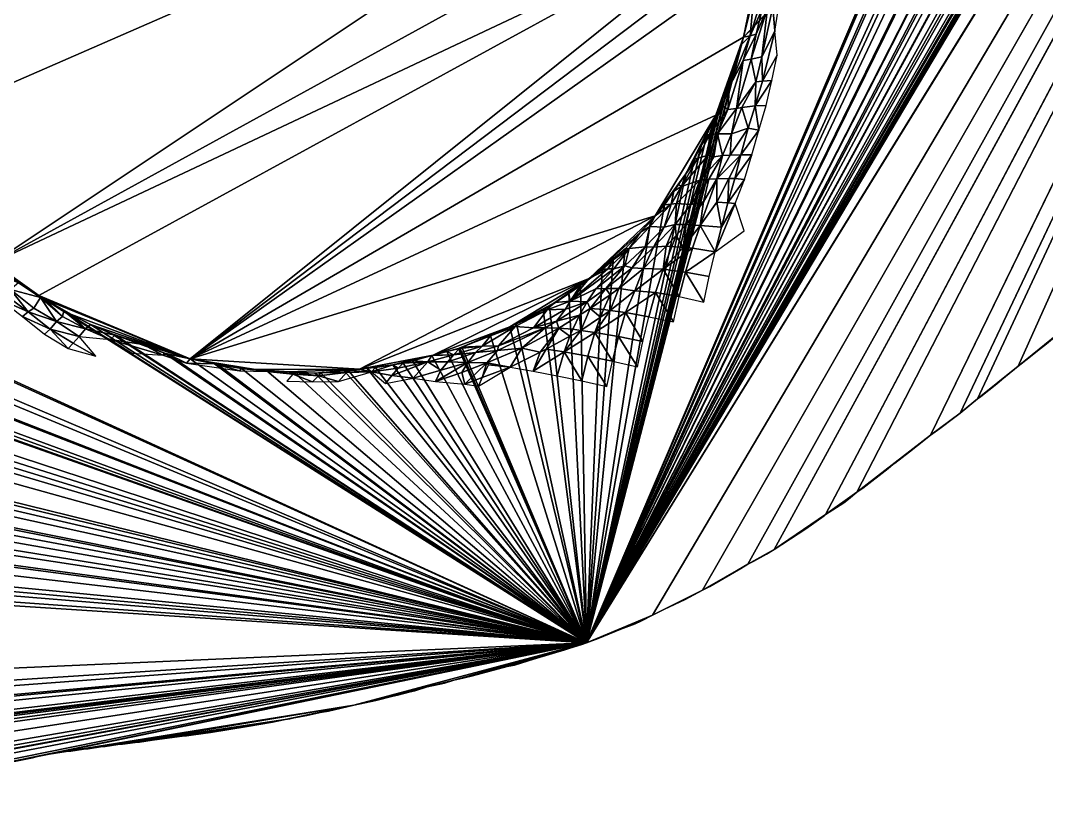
# Model space of a CAD drawing. Extents: x -95 to 96, y -89 to 94.
# Drawn here: x 30.31 to 61.46, y -88.33 to -64.88 of the extents above; entities that cross this region are included whole.
import ezdxf

# ---------------------------------------------------------------- set-up
doc = ezdxf.new("R2010")
doc.units = 0

msp = doc.modelspace()

# ---------------------------------------------------------------- linework, layer by layer
for points in [[(47.492, -83.781, 106), (83.388, -25.645, 106), (84.512, -23.774, 106)], [(67.446, -50.205, 106), (47.492, -83.781, 106), (84.512, -23.774, 106)], [(47.492, -83.781, 106), (49.494, -82.942, 106), (83.388, -25.645, 106)], [(49.494, -82.942, 106), (51.015, -82.189, 106), (83.388, -25.645, 106)], [(51.015, -82.189, 106), (82.978, -26.374, 106), (83.388, -25.645, 106)], [(51.015, -82.189, 106), (52.389, -81.398, 106), (82.978, -26.374, 106)], [(52.389, -81.398, 106), (53.192, -80.948, 106), (82.978, -26.374, 106)], [(53.192, -80.948, 106), (82.431, -27.406, 106), (82.978, -26.374, 106)], [(53.192, -80.948, 106), (54.75, -79.891, 106), (82.431, -27.406, 106)], [(54.75, -79.891, 106), (81.152, -29.851, 106), (82.431, -27.406, 106)], [(54.75, -79.891, 106), (55.705, -79.212, 106), (81.152, -29.851, 106)], [(55.705, -79.212, 106), (80.567, -30.99, 106), (81.152, -29.851, 106)], [(55.705, -79.212, 106), (57.933, -77.476, 106), (80.567, -30.99, 106)], [(57.933, -77.476, 106), (80.161, -31.845, 106), (80.567, -30.99, 106)], [(57.933, -77.476, 106), (58.834, -76.805, 106), (80.161, -31.845, 106)], [(58.834, -76.805, 106), (79.881, -32.454, 106), (80.161, -31.845, 106)], [(58.834, -76.805, 106), (59.369, -76.374, 106), (79.881, -32.454, 106)], [(59.369, -76.374, 106), (60.595, -75.381, 106), (79.881, -32.454, 106)], [(60.595, -75.381, 106), (62.037, -74.215, 106), (79.881, -32.454, 106)], [(67.446, -50.205, 106), (67.197, -50.545, 106), (47.492, -83.781, 106)], [(24.711, -64.674, 106), (25.271, -66.208, 106), (48.187, -50.523, 106)], [(25.271, -66.208, 106), (52.1, -57.154, 106), (48.187, -50.523, 106)], [(67.197, -50.545, 106), (66.9, -51.026, 106), (47.492, -83.781, 106)], [(66.9, -51.026, 106), (66.664, -51.392, 106), (47.492, -83.781, 106)], [(66.664, -51.392, 106), (66.389, -51.771, 106), (47.492, -83.781, 106)], [(66.389, -51.771, 106), (66.116, -52.065, 106), (47.492, -83.781, 106)], [(66.116, -52.065, 106), (65.633, -52.643, 106), (47.492, -83.781, 106)], [(65.633, -52.643, 106), (65.478, -52.815, 106), (47.492, -83.781, 106)], [(65.478, -52.815, 106), (65.122, -53.189, 106), (47.492, -83.781, 106)], [(65.122, -53.189, 106), (64.577, -53.675, 106), (47.492, -83.781, 106)], [(64.577, -53.675, 106), (64.322, -53.879, 106), (47.492, -83.781, 106)], [(64.322, -53.879, 106), (64.04, -54.075, 106), (47.492, -83.781, 106)], [(64.04, -54.075, 106), (63.558, -54.355, 106), (47.492, -83.781, 106)], [(63.558, -54.355, 106), (63.533, -54.366, 106), (47.492, -83.781, 106)], [(63.533, -54.366, 106), (63.512, -54.38, 106), (47.492, -83.781, 106)], [(63.512, -54.38, 106), (63.011, -54.691, 106), (47.492, -83.781, 106)], [(63.011, -54.691, 106), (62.668, -54.918, 106), (47.492, -83.781, 106)], [(62.668, -54.918, 106), (62.487, -55.059, 106), (47.492, -83.781, 106)], [(62.487, -55.059, 106), (61.989, -55.402, 106), (47.492, -83.781, 106)], [(61.989, -55.402, 106), (61.948, -55.424, 106), (47.492, -83.781, 106)], [(61.948, -55.424, 106), (60.924, -56.439, 106), (47.492, -83.781, 106)], [(60.924, -56.439, 106), (60.783, -56.609, 106), (47.492, -83.781, 106)], [(60.783, -56.609, 106), (59.884, -57.623, 106), (47.492, -83.781, 106)], [(25.271, -66.208, 106), (26.341, -68.399, 106), (52.1, -57.154, 106)], [(26.341, -68.399, 106), (29.464, -72.247, 106), (52.1, -57.154, 106)], [(29.464, -72.247, 106), (52.653, -59.5, 106), (52.1, -57.154, 106)], [(59.884, -57.623, 106), (59.369, -58.172, 106), (47.492, -83.781, 106)], [(59.369, -58.172, 106), (59.01, -58.556, 106), (47.492, -83.781, 106)], [(59.01, -58.556, 106), (58.466, -59.08, 106), (47.492, -83.781, 106)], [(58.466, -59.08, 106), (58.314, -59.221, 106), (47.492, -83.781, 106)], [(58.314, -59.221, 106), (57.896, -59.599, 106), (47.492, -83.781, 106)], [(29.464, -72.247, 106), (52.803, -61.236, 106), (52.653, -59.5, 106)], [(57.896, -59.599, 106), (57.838, -59.645, 106), (47.492, -83.781, 106)], [(57.838, -59.645, 106), (57.792, -59.679, 106), (47.492, -83.781, 106)], [(57.792, -59.679, 106), (52.255, -65.389, 106), (47.492, -83.781, 106)], [(57.792, -59.679, 106), (57.55, -59.842, 106), (52.255, -65.389, 106)], [(57.55, -59.842, 106), (52.571, -64.114, 106), (52.255, -65.389, 106)], [(29.464, -72.247, 106), (30.864, -73.239, 106), (52.803, -61.236, 106)], [(30.864, -73.239, 106), (35.456, -75.159, 106), (52.803, -61.236, 106)], [(35.456, -75.159, 106), (52.835, -62.022, 106), (52.803, -61.236, 106)], [(35.456, -75.159, 106), (52.788, -62.841, 106), (52.835, -62.022, 106)], [(0.763, -62.511, 106), (-0.548, -63.326, 106), (47.492, -83.781, 106)], [(0.906, -62.445, 106), (0.763, -62.511, 106), (47.492, -83.781, 106)], [(30.246, -72.852, 106), (0.906, -62.445, 106), (47.492, -83.781, 106)], [(35.456, -75.159, 106), (52.255, -65.389, 106), (52.788, -62.841, 106)], [(52.255, -65.389, 106), (52.636, -63.803, 106), (52.788, -62.841, 106)], [(-0.548, -63.326, 106), (-1.036, -63.62, 106), (47.492, -83.781, 106)], [(-1.036, -63.62, 106), (-2.159, -64.348, 106), (47.492, -83.781, 106)], [(52.255, -65.389, 106), (52.627, -63.862, 106), (52.636, -63.803, 106)], [(52.934, -63.78, 104.424), (52.46, -65.348, 105.086), (52.823, -64.544, 104.246)], [(52.571, -64.114, 106), (52.46, -65.348, 105.086), (52.934, -63.78, 104.424)], [(52.255, -65.389, 106), (52.571, -64.114, 106), (52.627, -63.862, 106)], [(52.46, -65.348, 105.086), (52.571, -64.114, 106), (52.255, -65.389, 106)], [(-2.275, -64.433, 106), (-3.243, -65.096, 106), (47.492, -83.781, 106)], [(-2.159, -64.348, 106), (-2.275, -64.433, 106), (47.492, -83.781, 106)], [(52.818, -65.992, 102.553), (53.213, -65.204, 101.8), (53.155, -64.471, 102.704)], [(53.155, -64.471, 102.704), (52.987, -64.512, 103.521), (52.818, -65.992, 102.553)], [(53.155, -64.471, 102.704), (53.213, -65.204, 101.8), (53.337, -64.443, 101.974)], [(52.823, -64.544, 104.246), (52.46, -65.348, 105.086), (52.641, -65.301, 104.165)], [(52.987, -64.512, 103.521), (52.641, -65.301, 104.165), (52.496, -66.059, 104.011)], [(52.987, -64.512, 103.521), (52.496, -66.059, 104.011), (52.818, -65.992, 102.553)], [(52.987, -64.512, 103.521), (52.823, -64.544, 104.246), (52.641, -65.301, 104.165)], [(-3.243, -65.096, 106), (-3.529, -65.345, 106), (47.492, -83.781, 106)], [(-3.529, -65.345, 106), (-3.791, -65.552, 106), (47.492, -83.781, 106)], [(35.456, -75.159, 106), (51.416, -67.76, 106), (52.255, -65.389, 106)], [(52.255, -65.389, 106), (52.18, -65.633, 106), (47.492, -83.781, 106)], [(51.416, -67.76, 106), (51.836, -66.721, 106), (52.255, -65.389, 106)], [(51.836, -66.721, 106), (52.18, -65.633, 106), (52.255, -65.389, 106)], [(52.46, -65.348, 105.086), (51.837, -66.887, 105.801), (52.248, -66.099, 105.019)], [(52.18, -65.633, 106), (51.837, -66.887, 105.801), (52.46, -65.348, 105.086)], [(52.18, -65.633, 106), (52.46, -65.348, 105.086), (52.255, -65.389, 106)], [(52.248, -66.099, 105.019), (52.496, -66.059, 104.011), (52.641, -65.301, 104.165)], [(52.641, -65.301, 104.165), (52.46, -65.348, 105.086), (52.248, -66.099, 105.019)], [(52.818, -65.992, 102.553), (52.833, -66.728, 101.78), (53.213, -65.204, 101.8)], [(53.285, -65.94, 100.894), (53.213, -65.204, 101.8), (52.833, -66.728, 101.78)], [(-3.874, -65.613, 106), (-5.247, -66.494, 106), (47.492, -83.781, 106)], [(-3.791, -65.552, 106), (-3.874, -65.613, 106), (47.492, -83.781, 106)], [(52.18, -65.633, 106), (51.836, -66.721, 106), (47.492, -83.781, 106)], [(51.836, -66.721, 106), (51.837, -66.887, 105.801), (52.18, -65.633, 106)], [(52.818, -65.992, 102.553), (52.496, -66.059, 104.011), (52.633, -66.749, 102.481)], [(52.633, -66.749, 102.481), (52.833, -66.728, 101.78), (52.818, -65.992, 102.553)], [(53.285, -65.94, 100.894), (52.833, -66.728, 101.78), (53.124, -66.702, 100.818)], [(52.248, -66.099, 105.019), (51.78, -67.592, 104.892), (52.045, -67.552, 103.844)], [(52.248, -66.099, 105.019), (51.837, -66.887, 105.801), (51.78, -67.592, 104.892)], [(52.045, -67.552, 103.844), (52.496, -66.059, 104.011), (52.248, -66.099, 105.019)], [(52.633, -66.749, 102.481), (52.496, -66.059, 104.011), (52.045, -67.552, 103.844)], [(-5.247, -66.494, 106), (-5.761, -66.939, 106), (47.492, -83.781, 106)], [(-5.761, -66.939, 106), (-6.342, -67.328, 106), (47.492, -83.781, 106)], [(51.836, -66.721, 106), (51.778, -66.892, 106), (47.492, -83.781, 106)], [(51.778, -66.892, 106), (51.581, -67.378, 106), (47.492, -83.781, 106)], [(51.416, -67.76, 106), (51.615, -67.279, 106), (51.836, -66.721, 106)], [(51.778, -66.892, 106), (51.615, -67.279, 106), (51.581, -67.378, 106)], [(51.615, -67.279, 106), (51.778, -66.892, 106), (51.836, -66.721, 106)], [(51.615, -67.279, 106), (51.625, -67.477, 105.676), (51.837, -66.887, 105.801)], [(51.615, -67.279, 106), (51.837, -66.887, 105.801), (51.778, -66.892, 106)], [(51.78, -67.592, 104.892), (51.837, -66.887, 105.801), (51.625, -67.477, 105.676)], [(51.837, -66.887, 105.801), (51.836, -66.721, 106), (51.778, -66.892, 106)], [(52.633, -66.749, 102.481), (52.045, -67.552, 103.844), (52.205, -67.53, 103.24)], [(52.205, -67.53, 103.24), (52.617, -67.472, 101.652), (52.633, -66.749, 102.481)], [(53.124, -66.702, 100.818), (52.617, -67.472, 101.652), (52.95, -67.461, 100.744)], [(53.124, -66.702, 100.818), (52.833, -66.728, 101.78), (52.617, -67.472, 101.652)], [(52.633, -66.749, 102.481), (52.617, -67.472, 101.652), (52.833, -66.728, 101.78)], [(51.416, -67.76, 106), (51.581, -67.378, 106), (51.615, -67.279, 106)], [(51.581, -67.378, 106), (51.625, -67.477, 105.676), (51.615, -67.279, 106)], [(-6.342, -67.328, 106), (-6.82, -67.72, 106), (47.492, -83.781, 106)], [(51.581, -67.378, 106), (51.527, -67.507, 106), (47.492, -83.781, 106)], [(51.527, -67.507, 106), (51.416, -67.76, 106), (47.492, -83.781, 106)], [(51.229, -68.347, 105.673), (51.625, -67.477, 105.676), (51.416, -67.76, 106)], [(51.78, -67.592, 104.892), (51.625, -67.477, 105.676), (51.229, -68.347, 105.673)], [(51.78, -67.592, 104.892), (51.229, -68.347, 105.673), (51.473, -68.323, 104.841)], [(51.416, -67.76, 106), (51.527, -67.507, 106), (51.581, -67.378, 106)], [(51.625, -67.477, 105.676), (51.527, -67.507, 106), (51.416, -67.76, 106)], [(51.473, -68.323, 104.841), (51.894, -68.329, 103.21), (52.045, -67.552, 103.844)], [(52.045, -67.552, 103.844), (51.78, -67.592, 104.892), (51.473, -68.323, 104.841)], [(51.625, -67.477, 105.676), (51.581, -67.378, 106), (51.527, -67.507, 106)], [(52.205, -67.53, 103.24), (51.894, -68.329, 103.21), (52.4, -68.157, 101.52)], [(52.205, -67.53, 103.24), (52.045, -67.552, 103.844), (51.894, -68.329, 103.21)], [(52.617, -67.472, 101.652), (52.205, -67.53, 103.24), (52.4, -68.157, 101.52)], [(52.727, -68.21, 100.678), (52.617, -67.472, 101.652), (52.4, -68.157, 101.52)], [(52.95, -67.461, 100.744), (52.617, -67.472, 101.652), (52.727, -68.21, 100.678)], [(-6.82, -67.72, 106), (-7.966, -68.34, 106), (47.492, -83.781, 106)], [(35.456, -75.159, 106), (49.577, -70.813, 106), (51.416, -67.76, 106)], [(51.416, -67.76, 106), (51.142, -68.359, 106), (47.492, -83.781, 106)], [(49.577, -70.813, 106), (50.51, -69.538, 106), (51.416, -67.76, 106)], [(50.51, -69.538, 106), (50.989, -68.663, 106), (51.416, -67.76, 106)], [(50.989, -68.663, 106), (51.142, -68.359, 106), (51.416, -67.76, 106)], [(51.229, -68.347, 105.673), (51.416, -67.76, 106), (51.142, -68.359, 106)], [(52.4, -68.157, 101.52), (51.855, -68.972, 102.304), (52.179, -68.959, 101.389)], [(52.4, -68.157, 101.52), (51.894, -68.329, 103.21), (51.855, -68.972, 102.304)], [(52.727, -68.21, 100.678), (52.4, -68.157, 101.52), (52.179, -68.959, 101.389)], [(52.727, -68.21, 100.678), (52.179, -68.959, 101.389), (52.517, -68.961, 100.61)], [(-7.966, -68.34, 106), (-7.78, -70.187, 106), (47.492, -83.781, 106)], [(51.142, -68.359, 106), (50.989, -68.663, 106), (47.492, -83.781, 106)], [(51.229, -68.347, 105.673), (50.876, -69.068, 105.63), (51.183, -68.972, 104.778)], [(50.876, -69.068, 105.63), (51.229, -68.347, 105.673), (50.989, -68.663, 106)], [(51.229, -68.347, 105.673), (51.142, -68.359, 106), (50.989, -68.663, 106)], [(51.364, -69.02, 103.968), (51.473, -68.323, 104.841), (51.183, -68.972, 104.778)], [(51.473, -68.323, 104.841), (51.229, -68.347, 105.673), (51.183, -68.972, 104.778)], [(51.473, -68.323, 104.841), (51.364, -69.02, 103.968), (51.626, -68.987, 103.006)], [(51.473, -68.323, 104.841), (51.626, -68.987, 103.006), (51.894, -68.329, 103.21)], [(51.855, -68.972, 102.304), (51.894, -68.329, 103.21), (51.626, -68.987, 103.006)], [(50.989, -68.663, 106), (50.777, -69.084, 106), (47.492, -83.781, 106)], [(50.51, -69.538, 106), (50.777, -69.084, 106), (50.989, -68.663, 106)], [(50.876, -69.068, 105.63), (50.989, -68.663, 106), (50.777, -69.084, 106)], [(50.777, -69.084, 106), (50.51, -69.538, 106), (47.492, -83.781, 106)], [(51.183, -68.972, 104.778), (50.381, -69.926, 105.591), (50.939, -69.733, 104.022)], [(51.183, -68.972, 104.778), (50.876, -69.068, 105.63), (50.381, -69.926, 105.591)], [(50.51, -69.538, 106), (50.381, -69.926, 105.591), (50.876, -69.068, 105.63)], [(50.51, -69.538, 106), (50.876, -69.068, 105.63), (50.777, -69.084, 106)], [(51.364, -69.02, 103.968), (51.183, -68.972, 104.778), (50.939, -69.733, 104.022)], [(51.626, -68.987, 103.006), (50.939, -69.733, 104.022), (51.208, -69.706, 103.102)], [(51.626, -68.987, 103.006), (51.364, -69.02, 103.968), (50.939, -69.733, 104.022)], [(51.208, -69.706, 103.102), (51.455, -69.689, 102.334), (51.626, -68.987, 103.006)], [(52.179, -68.959, 101.389), (51.455, -69.689, 102.334), (51.813, -69.683, 101.419)], [(52.179, -68.959, 101.389), (51.855, -68.972, 102.304), (51.455, -69.689, 102.334)], [(51.855, -68.972, 102.304), (51.626, -68.987, 103.006), (51.455, -69.689, 102.334)], [(51.813, -69.683, 101.419), (51.992, -69.685, 101.005), (52.179, -68.959, 101.389)], [(52.517, -68.961, 100.61), (52.179, -68.959, 101.389), (51.992, -69.685, 101.005)], [(52.517, -68.961, 100.61), (51.992, -69.685, 101.005), (52.295, -69.71, 100.545)], [(50.51, -69.538, 106), (49.866, -70.483, 106), (47.492, -83.781, 106)], [(49.577, -70.813, 106), (50.141, -70.067, 106), (50.51, -69.538, 106)], [(50.51, -69.538, 106), (50.289, -69.862, 106), (49.866, -70.483, 106)], [(50.141, -70.067, 106), (50.289, -69.862, 106), (50.51, -69.538, 106)], [(50.662, -70.474, 103.158), (50.939, -69.733, 104.022), (50.227, -70.445, 104.748)], [(50.939, -69.733, 104.022), (50.381, -69.926, 105.591), (50.227, -70.445, 104.748)], [(50.289, -69.862, 106), (50.381, -69.926, 105.591), (50.51, -69.538, 106)], [(51.208, -69.706, 103.102), (50.662, -70.474, 103.158), (51.044, -70.391, 102.238)], [(51.208, -69.706, 103.102), (50.939, -69.733, 104.022), (50.662, -70.474, 103.158)], [(51.455, -69.689, 102.334), (51.044, -70.391, 102.238), (50.947, -71.108, 101.376)], [(51.447, -70.401, 101.379), (51.455, -69.689, 102.334), (50.947, -71.108, 101.376)], [(51.455, -69.689, 102.334), (51.208, -69.706, 103.102), (51.044, -70.391, 102.238)], [(51.447, -70.401, 101.379), (51.789, -70.42, 100.757), (51.813, -69.683, 101.419)], [(51.813, -69.683, 101.419), (51.455, -69.689, 102.334), (51.447, -70.401, 101.379)], [(51.813, -69.683, 101.419), (51.789, -70.42, 100.757), (51.992, -69.685, 101.005)], [(52.295, -69.71, 100.545), (51.992, -69.685, 101.005), (51.789, -70.42, 100.757)], [(52.295, -69.71, 100.545), (51.789, -70.42, 100.757), (52.008, -70.445, 100.491)], [(49.577, -70.813, 106), (49.866, -70.483, 106), (50.141, -70.067, 106)], [(50.289, -69.862, 106), (50.141, -70.067, 106), (49.866, -70.483, 106)], [(50.067, -70.467, 105.362), (50.141, -70.067, 106), (49.866, -70.483, 106)], [(50.141, -70.067, 106), (50.067, -70.467, 105.362), (50.381, -69.926, 105.591)], [(50.227, -70.445, 104.748), (50.381, -69.926, 105.591), (50.067, -70.467, 105.362)], [(50.141, -70.067, 106), (50.381, -69.926, 105.591), (50.289, -69.862, 106)], [(-7.78, -70.187, 106), (-7.476, -70.559, 106), (47.492, -83.781, 106)], [(50.524, -71.076, 102.226), (50.947, -71.108, 101.376), (51.044, -70.391, 102.238)], [(51.044, -70.391, 102.238), (50.662, -70.474, 103.158), (50.524, -71.076, 102.226)], [(-7.476, -70.559, 106), (-6.922, -71.194, 106), (47.492, -83.781, 106)], [(49.866, -70.483, 106), (49.437, -70.985, 106), (47.492, -83.781, 106)], [(49.848, -71.157, 103.991), (50.067, -70.467, 105.362), (49.414, -71.143, 105.576)], [(49.577, -70.813, 106), (49.414, -71.143, 105.576), (50.067, -70.467, 105.362)], [(49.866, -70.483, 106), (49.577, -70.813, 106), (49.437, -70.985, 106)], [(49.577, -70.813, 106), (50.067, -70.467, 105.362), (49.866, -70.483, 106)], [(50.227, -70.445, 104.748), (49.848, -71.157, 103.991), (50.187, -71.08, 103.074)], [(50.227, -70.445, 104.748), (50.067, -70.467, 105.362), (49.848, -71.157, 103.991)], [(50.227, -70.445, 104.748), (50.187, -71.08, 103.074), (50.662, -70.474, 103.158)], [(50.524, -71.076, 102.226), (50.662, -70.474, 103.158), (50.187, -71.08, 103.074)], [(50.947, -71.108, 101.376), (51.589, -71.158, 100.524), (51.447, -70.401, 101.379)], [(51.589, -71.158, 100.524), (51.399, -71.905, 100.361), (52.008, -70.445, 100.491)], [(51.399, -71.905, 100.361), (52.283, -71.268, 99.991), (52.008, -70.445, 100.491)], [(51.447, -70.401, 101.379), (51.589, -71.158, 100.524), (51.789, -70.42, 100.757)], [(52.008, -70.445, 100.491), (51.789, -70.42, 100.757), (51.589, -71.158, 100.524)], [(35.456, -75.159, 106), (40.597, -75.468, 106), (49.577, -70.813, 106)], [(40.597, -75.468, 106), (47.579, -72.724, 106), (49.577, -70.813, 106)], [(49.437, -70.985, 106), (48.664, -71.817, 106), (47.492, -83.781, 106)], [(47.579, -72.724, 106), (49.128, -71.313, 106), (49.577, -70.813, 106)], [(49.437, -70.985, 106), (49.128, -71.313, 106), (48.664, -71.817, 106)], [(49.128, -71.313, 106), (49.437, -70.985, 106), (49.577, -70.813, 106)], [(49.128, -71.313, 106), (49.414, -71.143, 105.576), (49.437, -70.985, 106)], [(49.437, -70.985, 106), (49.414, -71.143, 105.576), (49.577, -70.813, 106)], [(-6.922, -71.194, 106), (-6.492, -71.909, 106), (47.492, -83.781, 106)], [(47.579, -72.724, 106), (48.664, -71.817, 106), (49.128, -71.313, 106)], [(48.789, -71.806, 105.582), (49.128, -71.313, 106), (48.664, -71.817, 106)], [(49.128, -71.313, 106), (48.789, -71.806, 105.582), (49.414, -71.143, 105.576)], [(49.276, -71.757, 103.919), (49.414, -71.143, 105.576), (48.789, -71.806, 105.582)], [(49.414, -71.143, 105.576), (49.276, -71.757, 103.919), (49.848, -71.157, 103.991)], [(49.528, -71.772, 103.121), (49.848, -71.157, 103.991), (49.276, -71.757, 103.919)], [(50.187, -71.08, 103.074), (49.528, -71.772, 103.121), (49.907, -71.74, 102.231)], [(50.187, -71.08, 103.074), (49.848, -71.157, 103.991), (49.528, -71.772, 103.121)], [(50.187, -71.08, 103.074), (49.907, -71.74, 102.231), (50.213, -71.415, 102.228)], [(50.524, -71.076, 102.226), (50.187, -71.08, 103.074), (50.213, -71.415, 102.228)], [(50.524, -71.076, 102.226), (50.213, -71.415, 102.228), (50.432, -71.776, 101.349)], [(50.947, -71.108, 101.376), (50.524, -71.076, 102.226), (50.432, -71.776, 101.349)], [(50.714, -71.803, 100.95), (50.947, -71.108, 101.376), (50.432, -71.776, 101.349)], [(50.947, -71.108, 101.376), (50.714, -71.803, 100.95), (51.399, -71.905, 100.361)], [(51.589, -71.158, 100.524), (50.947, -71.108, 101.376), (51.399, -71.905, 100.361)], [(50.08, -71.746, 101.882), (50.213, -71.415, 102.228), (49.907, -71.74, 102.231)], [(50.213, -71.415, 102.228), (50.08, -71.746, 101.882), (50.432, -71.776, 101.349)], [(-6.492, -71.909, 106), (-5.879, -73.05, 106), (47.492, -83.781, 106)], [(48.664, -71.817, 106), (48.306, -72.155, 106), (47.492, -83.781, 106)], [(47.579, -72.724, 106), (48.306, -72.155, 106), (48.664, -71.817, 106)], [(48.789, -71.806, 105.582), (48.139, -72.423, 105.567), (48.319, -72.425, 104.773)], [(48.306, -72.155, 106), (48.139, -72.423, 105.567), (48.789, -71.806, 105.582)], [(48.306, -72.155, 106), (48.789, -71.806, 105.582), (48.664, -71.817, 106)], [(48.319, -72.425, 104.773), (48.655, -72.337, 103.883), (48.789, -71.806, 105.582)], [(49.276, -71.757, 103.919), (48.655, -72.337, 103.883), (48.875, -72.391, 103.098)], [(49.276, -71.757, 103.919), (48.789, -71.806, 105.582), (48.655, -72.337, 103.883)], [(49.528, -71.772, 103.121), (49.276, -71.757, 103.919), (48.875, -72.391, 103.098)], [(49.224, -72.411, 102.266), (49.528, -71.772, 103.121), (48.875, -72.391, 103.098)], [(49.907, -71.74, 102.231), (49.224, -72.411, 102.266), (49.825, -72.436, 101.285)], [(49.907, -71.74, 102.231), (49.528, -71.772, 103.121), (49.224, -72.411, 102.266)], [(50.08, -71.746, 101.882), (49.907, -71.74, 102.231), (49.825, -72.436, 101.285)], [(50.432, -71.776, 101.349), (50.08, -71.746, 101.882), (49.825, -72.436, 101.285)], [(49.825, -72.436, 101.285), (50.714, -71.803, 100.95), (50.432, -71.776, 101.349)], [(49.825, -72.436, 101.285), (50.498, -72.527, 100.614), (50.714, -71.803, 100.95)], [(51.399, -71.905, 100.361), (50.714, -71.803, 100.95), (50.498, -72.527, 100.614)], [(51.399, -71.905, 100.361), (50.498, -72.527, 100.614), (51.22, -72.662, 100.271)], [(29.464, -72.247, 106), (29.502, -72.279, 106), (30.864, -73.239, 106)], [(48.306, -72.155, 106), (47.971, -72.444, 106), (47.492, -83.781, 106)], [(47.579, -72.724, 106), (47.971, -72.444, 106), (48.306, -72.155, 106)], [(48.139, -72.423, 105.567), (48.306, -72.155, 106), (47.971, -72.444, 106)], [(29.502, -72.279, 106), (30.246, -72.852, 106), (30.864, -73.239, 106)], [(48.139, -72.423, 105.567), (47.001, -73.403, 104.841), (48.319, -72.425, 104.773)], [(47.579, -72.724, 106), (47.001, -73.403, 104.841), (48.139, -72.423, 105.567)], [(47.777, -73.033, 104.027), (48.319, -72.425, 104.773), (47.001, -73.403, 104.841)], [(47.971, -72.444, 106), (47.579, -72.724, 106), (47.31, -72.93, 106)], [(47.971, -72.444, 106), (47.31, -72.93, 106), (47.492, -83.781, 106)], [(47.579, -72.724, 106), (48.139, -72.423, 105.567), (47.971, -72.444, 106)], [(48.655, -72.337, 103.883), (47.777, -73.033, 104.027), (48.084, -73.018, 103.134)], [(48.655, -72.337, 103.883), (48.319, -72.425, 104.773), (47.777, -73.033, 104.027)], [(48.875, -72.391, 103.098), (48.655, -72.337, 103.883), (48.084, -73.018, 103.134)], [(48.875, -72.391, 103.098), (48.084, -73.018, 103.134), (48.479, -73.026, 102.276)], [(49.224, -72.411, 102.266), (48.875, -72.391, 103.098), (48.479, -73.026, 102.276)], [(48.957, -73.091, 101.423), (49.224, -72.411, 102.266), (48.479, -73.026, 102.276)], [(49.825, -72.436, 101.285), (49.224, -72.411, 102.266), (48.957, -73.091, 101.423)], [(48.957, -73.091, 101.423), (49.591, -73.144, 100.831), (49.825, -72.436, 101.285)], [(50.304, -73.27, 100.42), (49.825, -72.436, 101.285), (49.591, -73.144, 100.831)], [(50.304, -73.27, 100.42), (50.498, -72.527, 100.614), (49.825, -72.436, 101.285)], [(50.304, -73.27, 100.42), (51.058, -73.433, 100.289), (50.498, -72.527, 100.614)], [(50.498, -72.527, 100.614), (51.058, -73.433, 100.289), (51.22, -72.662, 100.271)], [(30.246, -72.852, 106), (30.002, -73.058, 105.043), (30.917, -73.299, 105.928)], [(30.864, -73.239, 106), (30.246, -72.852, 106), (47.492, -83.781, 106)], [(30.246, -72.852, 106), (30.917, -73.299, 105.928), (30.864, -73.239, 106)], [(40.597, -75.468, 106), (42.841, -75.043, 106), (47.579, -72.724, 106)], [(42.841, -75.043, 106), (45.169, -74.192, 106), (47.579, -72.724, 106)], [(45.169, -74.192, 106), (46.536, -73.451, 106), (47.579, -72.724, 106)], [(46.536, -73.451, 106), (47.31, -72.93, 106), (47.579, -72.724, 106)], [(47.31, -72.93, 106), (47.001, -73.403, 104.841), (47.579, -72.724, 106)], [(-5.879, -73.05, 106), (-5.787, -73.261, 106), (47.492, -83.781, 106)], [(30.543, -73.735, 104.075), (30.002, -73.058, 105.043), (29.868, -73.237, 104.242)], [(30.709, -73.62, 104.863), (30.002, -73.058, 105.043), (30.543, -73.735, 104.075)], [(30.709, -73.62, 104.863), (30.917, -73.299, 105.928), (30.002, -73.058, 105.043)], [(46.953, -73.173, 106), (46.536, -73.451, 106), (46.37, -73.568, 106)], [(46.953, -73.173, 106), (46.37, -73.568, 106), (47.492, -83.781, 106)], [(46.536, -73.451, 106), (46.953, -73.173, 106), (47.31, -72.93, 106)], [(46.536, -73.451, 106), (47.001, -73.403, 104.841), (46.953, -73.173, 106)], [(47.31, -72.93, 106), (46.953, -73.173, 106), (47.492, -83.781, 106)], [(47.001, -73.403, 104.841), (47.31, -72.93, 106), (46.953, -73.173, 106)], [(47.777, -73.033, 104.027), (47.001, -73.403, 104.841), (47.51, -73.425, 103.166)], [(48.084, -73.018, 103.134), (47.51, -73.425, 103.166), (47.603, -73.634, 102.327)], [(47.777, -73.033, 104.027), (47.51, -73.425, 103.166), (48.084, -73.018, 103.134)], [(48.211, -73.217, 102.29), (48.084, -73.018, 103.134), (47.603, -73.634, 102.327)], [(48.084, -73.018, 103.134), (48.211, -73.217, 102.29), (48.479, -73.026, 102.276)], [(48.479, -73.026, 102.276), (48.211, -73.217, 102.29), (48.214, -73.689, 101.43)], [(48.957, -73.091, 101.423), (48.479, -73.026, 102.276), (48.214, -73.689, 101.43)], [(48.673, -73.751, 100.969), (48.957, -73.091, 101.423), (48.214, -73.689, 101.43)], [(48.673, -73.751, 100.969), (49.591, -73.144, 100.831), (48.957, -73.091, 101.423)], [(48.673, -73.751, 100.969), (49.388, -73.88, 100.58), (49.591, -73.144, 100.831)], [(50.136, -74.036, 100.402), (49.591, -73.144, 100.831), (49.388, -73.88, 100.58)], [(50.136, -74.036, 100.402), (50.304, -73.27, 100.42), (49.591, -73.144, 100.831)], [(-5.787, -73.261, 106), (-5.625, -73.825, 106), (47.492, -83.781, 106)], [(30.543, -73.735, 104.075), (29.868, -73.237, 104.242), (29.7, -73.361, 103.453)], [(30.371, -73.878, 103.284), (30.543, -73.735, 104.075), (29.7, -73.361, 103.453)], [(31.406, -74.024, 104.705), (30.917, -73.299, 105.928), (30.709, -73.62, 104.863)], [(30.936, -73.284, 106), (30.864, -73.239, 106), (47.492, -83.781, 106)], [(30.864, -73.239, 106), (30.936, -73.284, 106), (30.981, -73.308, 106)], [(30.864, -73.239, 106), (30.981, -73.308, 106), (35.456, -75.159, 106)], [(30.917, -73.299, 105.928), (30.936, -73.284, 106), (30.864, -73.239, 106)], [(30.936, -73.284, 106), (30.917, -73.299, 105.928), (30.981, -73.308, 106)], [(31.58, -73.872, 105.497), (30.917, -73.299, 105.928), (31.406, -74.024, 104.705)], [(31.052, -73.353, 106), (30.917, -73.299, 105.928), (31.58, -73.872, 105.497)], [(30.981, -73.308, 106), (30.917, -73.299, 105.928), (31.052, -73.353, 106)], [(31.052, -73.353, 106), (30.981, -73.308, 106), (30.936, -73.284, 106)], [(31.625, -73.702, 106), (31.052, -73.353, 106), (30.936, -73.284, 106)], [(31.625, -73.702, 106), (30.936, -73.284, 106), (47.492, -83.781, 106)], [(30.981, -73.308, 106), (31.052, -73.353, 106), (35.456, -75.159, 106)], [(31.052, -73.353, 106), (31.625, -73.702, 106), (31.86, -73.809, 106)], [(31.052, -73.353, 106), (31.86, -73.809, 106), (35.456, -75.159, 106)], [(31.052, -73.353, 106), (31.58, -73.872, 105.497), (31.625, -73.702, 106)], [(45.169, -74.192, 106), (46.18, -73.672, 106), (46.536, -73.451, 106)], [(46.18, -73.672, 106), (46.37, -73.568, 106), (46.536, -73.451, 106)], [(46.853, -73.649, 104.072), (47.001, -73.403, 104.841), (46.3, -73.674, 105.709)], [(46.536, -73.451, 106), (46.3, -73.674, 105.709), (47.001, -73.403, 104.841)], [(46.37, -73.568, 106), (46.3, -73.674, 105.709), (46.536, -73.451, 106)], [(47.276, -73.836, 102.349), (47.51, -73.425, 103.166), (46.581, -74.017, 103.227)], [(46.581, -74.017, 103.227), (47.51, -73.425, 103.166), (46.853, -73.649, 104.072)], [(47.51, -73.425, 103.166), (47.001, -73.403, 104.841), (46.853, -73.649, 104.072)], [(47.51, -73.425, 103.166), (47.276, -73.836, 102.349), (47.603, -73.634, 102.327)], [(48.005, -73.665, 101.676), (48.211, -73.217, 102.29), (47.603, -73.634, 102.327)], [(48.211, -73.217, 102.29), (48.005, -73.665, 101.676), (48.214, -73.689, 101.43)], [(-5.625, -73.825, 106), (-5.446, -74.493, 106), (47.492, -83.781, 106)], [(31.213, -74.256, 103.906), (30.543, -73.735, 104.075), (30.371, -73.878, 103.284)], [(31.406, -74.024, 104.705), (30.709, -73.62, 104.863), (30.543, -73.735, 104.075)], [(31.406, -74.024, 104.705), (30.543, -73.735, 104.075), (31.213, -74.256, 103.906)], [(31.625, -73.702, 106), (31.58, -73.872, 105.497), (32.284, -74.25, 105.342)], [(32.429, -74.121, 106), (31.86, -73.809, 106), (31.625, -73.702, 106)], [(32.429, -74.121, 106), (31.625, -73.702, 106), (47.492, -83.781, 106)], [(31.625, -73.702, 106), (32.284, -74.25, 105.342), (31.86, -73.809, 106)], [(31.86, -73.809, 106), (32.429, -74.121, 106), (35.456, -75.159, 106)], [(32.284, -74.25, 105.342), (32.429, -74.121, 106), (31.86, -73.809, 106)], [(45.169, -74.192, 106), (45.37, -74.096, 106), (46.18, -73.672, 106)], [(45.887, -74.216, 104.11), (46.3, -73.674, 105.709), (45.326, -74.18, 105.729)], [(45.37, -74.096, 106), (45.326, -74.18, 105.729), (46.3, -73.674, 105.709)], [(46.18, -73.672, 106), (45.37, -74.096, 106), (47.492, -83.781, 106)], [(45.37, -74.096, 106), (46.3, -73.674, 105.709), (46.18, -73.672, 106)], [(45.887, -74.216, 104.11), (46.581, -74.017, 103.227), (46.853, -73.649, 104.072)], [(46.853, -73.649, 104.072), (46.3, -73.674, 105.709), (45.887, -74.216, 104.11)], [(46.37, -73.568, 106), (46.18, -73.672, 106), (47.492, -83.781, 106)], [(46.3, -73.674, 105.709), (46.37, -73.568, 106), (46.18, -73.672, 106)], [(47.603, -73.634, 102.327), (47.276, -73.836, 102.349), (47.323, -74.294, 101.484)], [(47.915, -73.895, 101.447), (47.603, -73.634, 102.327), (47.323, -74.294, 101.484)], [(48.005, -73.665, 101.676), (47.603, -73.634, 102.327), (47.915, -73.895, 101.447)], [(47.915, -73.895, 101.447), (47.751, -74.355, 101.08), (48.214, -73.689, 101.43)], [(47.751, -74.355, 101.08), (48.673, -73.751, 100.969), (48.214, -73.689, 101.43)], [(47.751, -74.355, 101.08), (48.464, -74.481, 100.678), (48.673, -73.751, 100.969)], [(48.214, -73.689, 101.43), (48.005, -73.665, 101.676), (47.915, -73.895, 101.447)], [(49.208, -74.635, 100.483), (48.673, -73.751, 100.969), (48.464, -74.481, 100.678)], [(49.208, -74.635, 100.483), (49.388, -73.88, 100.58), (48.673, -73.751, 100.969)], [(31.038, -74.414, 103.113), (31.213, -74.256, 103.906), (30.371, -73.878, 103.284)], [(31.213, -74.256, 103.906), (32.091, -74.484, 104.542), (31.406, -74.024, 104.705)], [(32.284, -74.25, 105.342), (31.58, -73.872, 105.497), (31.406, -74.024, 104.705)], [(32.284, -74.25, 105.342), (31.406, -74.024, 104.705), (32.091, -74.484, 104.542)], [(32.429, -74.121, 106), (32.284, -74.25, 105.342), (33.17, -74.439, 105.982)], [(33.084, -74.398, 106), (32.429, -74.121, 106), (47.492, -83.781, 106)], [(32.429, -74.121, 106), (33.084, -74.398, 106), (33.166, -74.431, 106)], [(32.429, -74.121, 106), (33.166, -74.431, 106), (35.456, -75.159, 106)], [(32.429, -74.121, 106), (33.17, -74.439, 105.982), (33.084, -74.398, 106)], [(45.37, -74.096, 106), (45.169, -74.192, 106), (47.492, -83.781, 106)], [(45.326, -74.18, 105.729), (45.37, -74.096, 106), (45.169, -74.192, 106)], [(46.235, -74.213, 103.253), (46.581, -74.017, 103.227), (45.887, -74.216, 104.11)], [(46.651, -74.226, 102.391), (46.581, -74.017, 103.227), (46.235, -74.213, 103.253)], [(47.276, -73.836, 102.349), (46.581, -74.017, 103.227), (46.651, -74.226, 102.391)], [(47.077, -74.263, 101.748), (47.276, -73.836, 102.349), (46.651, -74.226, 102.391)], [(47.276, -73.836, 102.349), (47.077, -74.263, 101.748), (47.323, -74.294, 101.484)], [(47.751, -74.355, 101.08), (47.915, -73.895, 101.447), (47.323, -74.294, 101.484)], [(31.755, -74.845, 102.929), (31.213, -74.256, 103.906), (31.038, -74.414, 103.113)], [(31.905, -74.687, 103.745), (31.213, -74.256, 103.906), (31.755, -74.845, 102.929)], [(31.905, -74.687, 103.745), (32.091, -74.484, 104.542), (31.213, -74.256, 103.906)], [(32.091, -74.484, 104.542), (33.029, -74.576, 105.361), (32.284, -74.25, 105.342)], [(33.17, -74.439, 105.982), (32.284, -74.25, 105.342), (33.029, -74.576, 105.361)], [(33.17, -74.439, 105.982), (33.029, -74.576, 105.361), (34.037, -74.724, 106)], [(33.174, -74.435, 106), (33.166, -74.431, 106), (33.084, -74.398, 106)], [(33.174, -74.435, 106), (33.084, -74.398, 106), (47.492, -83.781, 106)], [(33.166, -74.431, 106), (33.084, -74.398, 106), (33.17, -74.439, 105.982)], [(33.166, -74.431, 106), (33.174, -74.435, 106), (35.456, -75.159, 106)], [(33.17, -74.439, 105.982), (33.174, -74.435, 106), (33.166, -74.431, 106)], [(33.174, -74.435, 106), (33.17, -74.439, 105.982), (33.229, -74.454, 106)], [(33.17, -74.439, 105.982), (34.037, -74.724, 106), (33.229, -74.454, 106)], [(34.68, -74.985, 106), (33.229, -74.454, 106), (33.174, -74.435, 106)], [(34.68, -74.985, 106), (33.174, -74.435, 106), (47.492, -83.781, 106)], [(33.174, -74.435, 106), (33.229, -74.454, 106), (34.037, -74.724, 106)], [(33.174, -74.435, 106), (34.037, -74.724, 106), (35.456, -75.159, 106)], [(42.841, -75.043, 106), (43.606, -74.843, 106), (45.169, -74.192, 106)], [(43.606, -74.843, 106), (43.71, -74.804, 106), (45.169, -74.192, 106)], [(43.71, -74.804, 106), (44.574, -74.462, 106), (45.169, -74.192, 106)], [(44.818, -74.766, 104.027), (45.326, -74.18, 105.729), (44.327, -74.775, 105.084)], [(44.574, -74.462, 106), (44.327, -74.775, 105.084), (45.326, -74.18, 105.729)], [(44.574, -74.462, 106), (45.326, -74.18, 105.729), (45.169, -74.192, 106)], [(45.169, -74.192, 106), (44.574, -74.462, 106), (47.492, -83.781, 106)], [(45.527, -74.839, 102.479), (46.235, -74.213, 103.253), (44.792, -74.906, 103.378)], [(44.792, -74.906, 103.378), (46.235, -74.213, 103.253), (44.818, -74.766, 104.027)], [(45.887, -74.216, 104.11), (45.326, -74.18, 105.729), (44.818, -74.766, 104.027)], [(46.235, -74.213, 103.253), (45.887, -74.216, 104.11), (44.818, -74.766, 104.027)], [(46.651, -74.226, 102.391), (46.235, -74.213, 103.253), (45.527, -74.839, 102.479)], [(46.085, -74.959, 101.581), (46.651, -74.226, 102.391), (45.527, -74.839, 102.479)], [(46.651, -74.226, 102.391), (46.085, -74.959, 101.581), (46.268, -74.864, 101.566)], [(46.989, -74.474, 101.51), (46.651, -74.226, 102.391), (46.268, -74.864, 101.566)], [(47.077, -74.263, 101.748), (46.651, -74.226, 102.391), (46.989, -74.474, 101.51)], [(46.989, -74.474, 101.51), (46.813, -74.944, 101.088), (47.323, -74.294, 101.484)], [(46.813, -74.944, 101.088), (47.751, -74.355, 101.08), (47.323, -74.294, 101.484)], [(46.813, -74.944, 101.088), (47.534, -75.079, 100.742), (47.751, -74.355, 101.08)], [(47.323, -74.294, 101.484), (47.077, -74.263, 101.748), (46.989, -74.474, 101.51)], [(48.28, -75.234, 100.557), (47.751, -74.355, 101.08), (47.534, -75.079, 100.742)], [(48.28, -75.234, 100.557), (48.464, -74.481, 100.678), (47.751, -74.355, 101.08)], [(60.595, -75.381, 106), (61.275, -74.844, 106), (62.037, -74.215, 106)], [(61.275, -74.844, 106), (61.409, -74.746, 106), (62.037, -74.215, 106)], [(61.409, -74.746, 106), (61.971, -74.275, 106), (62.037, -74.215, 106)], [(-5.446, -74.493, 106), (-5.15, -75.256, 106), (47.492, -83.781, 106)], [(32.594, -75.078, 103.525), (31.905, -74.687, 103.745), (31.755, -74.845, 102.929)], [(32.594, -75.078, 103.525), (32.091, -74.484, 104.542), (31.905, -74.687, 103.745)], [(34.037, -74.724, 106), (33.029, -74.576, 105.361), (34.632, -75.045, 105.802)], [(33.694, -74.99, 105.032), (34.632, -75.045, 105.802), (33.029, -74.576, 105.361)], [(34.68, -74.985, 106), (34.037, -74.724, 106), (33.229, -74.454, 106)], [(34.037, -74.724, 106), (34.68, -74.985, 106), (35.456, -75.159, 106)], [(34.037, -74.724, 106), (34.632, -75.045, 105.802), (34.68, -74.985, 106)], [(44.574, -74.462, 106), (43.71, -74.804, 106), (47.492, -83.781, 106)], [(43.71, -74.804, 106), (44.327, -74.775, 105.084), (44.574, -74.462, 106)], [(46.813, -74.944, 101.088), (46.989, -74.474, 101.51), (46.268, -74.864, 101.566)], [(49.039, -75.4, 100.455), (48.464, -74.481, 100.678), (48.28, -75.234, 100.557)], [(49.039, -75.4, 100.455), (49.208, -74.635, 100.483), (48.464, -74.481, 100.678)], [(34.68, -74.985, 106), (34.632, -75.045, 105.802), (34.794, -75.015, 106)], [(34.794, -75.015, 106), (34.632, -75.045, 105.802), (35.347, -75.286, 105.543)], [(34.794, -75.015, 106), (34.68, -74.985, 106), (47.492, -83.781, 106)], [(34.68, -74.985, 106), (34.794, -75.015, 106), (35.456, -75.159, 106)], [(35.456, -75.159, 106), (34.794, -75.015, 106), (47.492, -83.781, 106)], [(34.794, -75.015, 106), (35.347, -75.286, 105.543), (35.456, -75.159, 106)], [(40.597, -75.468, 106), (41.616, -75.338, 106), (42.841, -75.043, 106)], [(41.616, -75.338, 106), (42.211, -75.222, 106), (42.841, -75.043, 106)], [(42.211, -75.222, 106), (42.793, -75.058, 106), (42.841, -75.043, 106)], [(42.793, -75.058, 106), (42.211, -75.222, 106), (47.492, -83.781, 106)], [(42.674, -75.25, 105.305), (42.793, -75.058, 106), (42.211, -75.222, 106)], [(43.279, -75.251, 104.365), (43.457, -75.035, 105.158), (42.674, -75.25, 105.305)], [(42.793, -75.058, 106), (42.674, -75.25, 105.305), (43.457, -75.035, 105.158)], [(43.248, -74.937, 106), (42.841, -75.043, 106), (42.793, -75.058, 106)], [(43.248, -74.937, 106), (42.793, -75.058, 106), (47.492, -83.781, 106)], [(42.793, -75.058, 106), (43.457, -75.035, 105.158), (42.841, -75.043, 106)], [(42.841, -75.043, 106), (43.248, -74.937, 106), (43.606, -74.843, 106)], [(43.457, -75.035, 105.158), (43.248, -74.937, 106), (42.841, -75.043, 106)], [(43.457, -75.035, 105.158), (43.64, -74.842, 105.954), (43.248, -74.937, 106)], [(43.606, -74.843, 106), (43.248, -74.937, 106), (43.64, -74.842, 105.954)], [(43.606, -74.843, 106), (43.248, -74.937, 106), (47.492, -83.781, 106)], [(43.279, -75.251, 104.365), (43.888, -75.27, 103.441), (44.125, -74.966, 104.268)], [(44.125, -74.966, 104.268), (43.457, -75.035, 105.158), (43.279, -75.251, 104.365)], [(44.125, -74.966, 104.268), (44.327, -74.775, 105.084), (43.457, -75.035, 105.158)], [(43.457, -75.035, 105.158), (44.327, -74.775, 105.084), (43.64, -74.842, 105.954)], [(43.606, -74.843, 106), (43.652, -74.826, 106), (43.71, -74.804, 106)], [(43.652, -74.826, 106), (43.606, -74.843, 106), (47.492, -83.781, 106)], [(43.64, -74.842, 105.954), (43.652, -74.826, 106), (43.606, -74.843, 106)], [(43.71, -74.804, 106), (43.64, -74.842, 105.954), (44.327, -74.775, 105.084)], [(43.652, -74.826, 106), (43.64, -74.842, 105.954), (43.71, -74.804, 106)], [(43.71, -74.804, 106), (43.652, -74.826, 106), (47.492, -83.781, 106)], [(44.465, -75.277, 102.58), (44.792, -74.906, 103.378), (43.888, -75.27, 103.441)], [(43.888, -75.27, 103.441), (44.792, -74.906, 103.378), (44.125, -74.966, 104.268)], [(44.125, -74.966, 104.268), (44.792, -74.906, 103.378), (44.818, -74.766, 104.027)], [(44.327, -74.775, 105.084), (44.125, -74.966, 104.268), (44.818, -74.766, 104.027)], [(45.177, -75.411, 101.651), (45.527, -74.839, 102.479), (44.465, -75.277, 102.58)], [(44.465, -75.277, 102.58), (45.527, -74.839, 102.479), (44.792, -74.906, 103.378)], [(45.177, -75.411, 101.651), (46.085, -74.959, 101.581), (45.527, -74.839, 102.479)], [(45.871, -75.531, 101.07), (46.085, -74.959, 101.581), (45.177, -75.411, 101.651)], [(46.085, -74.959, 101.581), (45.871, -75.531, 101.07), (46.268, -74.864, 101.566)], [(45.871, -75.531, 101.07), (46.813, -74.944, 101.088), (46.268, -74.864, 101.566)], [(45.871, -75.531, 101.07), (46.6, -75.671, 100.775), (46.813, -74.944, 101.088)], [(47.347, -75.828, 100.595), (46.813, -74.944, 101.088), (46.6, -75.671, 100.775)], [(47.347, -75.828, 100.595), (47.534, -75.079, 100.742), (46.813, -74.944, 101.088)], [(60.595, -75.381, 106), (60.928, -75.128, 106), (61.275, -74.844, 106)], [(-5.15, -75.256, 106), (-5.017, -75.778, 106), (47.492, -83.781, 106)], [(35.456, -75.159, 106), (35.347, -75.286, 105.543), (36.198, -75.307, 106)], [(36.198, -75.307, 106), (35.347, -75.286, 105.543), (36.958, -75.528, 105.76)], [(36.198, -75.307, 106), (35.456, -75.159, 106), (47.492, -83.781, 106)], [(35.456, -75.159, 106), (36.198, -75.307, 106), (36.302, -75.327, 106)], [(35.456, -75.159, 106), (36.302, -75.327, 106), (37.444, -75.487, 106)], [(35.456, -75.159, 106), (37.444, -75.487, 106), (40.597, -75.468, 106)], [(36.302, -75.327, 106), (36.198, -75.307, 106), (47.492, -83.781, 106)], [(36.198, -75.307, 106), (36.958, -75.528, 105.76), (36.302, -75.327, 106)], [(37.018, -75.448, 106), (36.302, -75.327, 106), (47.492, -83.781, 106)], [(36.302, -75.327, 106), (37.018, -75.448, 106), (37.444, -75.487, 106)], [(36.958, -75.528, 105.76), (37.018, -75.448, 106), (36.302, -75.327, 106)], [(40.597, -75.468, 106), (40.827, -75.44, 106), (41.616, -75.338, 106)], [(40.827, -75.44, 106), (41.086, -75.424, 106), (41.616, -75.338, 106)], [(41.616, -75.338, 106), (40.961, -75.558, 105.463), (41.779, -75.443, 105.355)], [(41.086, -75.424, 106), (40.961, -75.558, 105.463), (41.616, -75.338, 106)], [(41.616, -75.338, 106), (41.086, -75.424, 106), (47.492, -83.781, 106)], [(42.23, -75.744, 103.656), (42.674, -75.25, 105.305), (41.585, -75.67, 104.54)], [(42.674, -75.25, 105.305), (41.779, -75.443, 105.355), (41.585, -75.67, 104.54)], [(41.616, -75.338, 106), (41.928, -75.286, 106), (42.211, -75.222, 106)], [(41.928, -75.286, 106), (41.616, -75.338, 106), (47.492, -83.781, 106)], [(41.616, -75.338, 106), (41.779, -75.443, 105.355), (41.928, -75.286, 106)], [(41.928, -75.286, 106), (41.779, -75.443, 105.355), (42.674, -75.25, 105.305)], [(42.211, -75.222, 106), (41.928, -75.286, 106), (47.492, -83.781, 106)], [(41.928, -75.286, 106), (42.674, -75.25, 105.305), (42.211, -75.222, 106)], [(43.07, -75.507, 103.557), (42.674, -75.25, 105.305), (42.23, -75.744, 103.656)], [(43.07, -75.507, 103.557), (43.279, -75.251, 104.365), (42.674, -75.25, 105.305)], [(43.707, -75.574, 102.655), (43.888, -75.27, 103.441), (42.908, -75.845, 102.739)], [(43.888, -75.27, 103.441), (43.07, -75.507, 103.557), (42.908, -75.845, 102.739)], [(43.279, -75.251, 104.365), (43.07, -75.507, 103.557), (43.888, -75.27, 103.441)], [(44.465, -75.277, 102.58), (43.888, -75.27, 103.441), (43.707, -75.574, 102.655)], [(44.465, -75.277, 102.58), (43.707, -75.574, 102.655), (43.799, -75.926, 101.797)], [(44.323, -75.729, 101.744), (44.465, -75.277, 102.58), (43.799, -75.926, 101.797)], [(44.516, -75.341, 102.357), (44.465, -75.277, 102.58), (44.323, -75.729, 101.744)], [(45.177, -75.411, 101.651), (44.516, -75.341, 102.357), (44.323, -75.729, 101.744)], [(45.177, -75.411, 101.651), (44.465, -75.277, 102.58), (44.516, -75.341, 102.357)], [(48.108, -75.996, 100.508), (47.534, -75.079, 100.742), (47.347, -75.828, 100.595)], [(48.108, -75.996, 100.508), (48.28, -75.234, 100.557), (47.534, -75.079, 100.742)], [(59.369, -76.374, 106), (59.467, -76.3, 106), (60.595, -75.381, 106)], [(59.467, -76.3, 106), (60.101, -75.784, 106), (60.595, -75.381, 106)], [(37.018, -75.448, 106), (36.958, -75.528, 105.76), (37.8, -75.542, 105.939)], [(37.724, -75.515, 106), (37.444, -75.487, 106), (37.018, -75.448, 106)], [(37.786, -75.522, 106), (37.724, -75.515, 106), (37.018, -75.448, 106)], [(37.786, -75.522, 106), (37.018, -75.448, 106), (47.492, -83.781, 106)], [(37.018, -75.448, 106), (37.8, -75.542, 105.939), (37.444, -75.487, 106)], [(37.444, -75.487, 106), (38.452, -75.558, 106), (40.597, -75.468, 106)], [(37.444, -75.487, 106), (37.724, -75.515, 106), (38.452, -75.558, 106)], [(37.724, -75.515, 106), (37.444, -75.487, 106), (37.8, -75.542, 105.939)], [(37.724, -75.515, 106), (37.786, -75.522, 106), (38.452, -75.558, 106)], [(37.724, -75.515, 106), (37.8, -75.542, 105.939), (37.786, -75.522, 106)], [(38.615, -75.577, 106), (38.452, -75.558, 106), (37.786, -75.522, 106)], [(38.615, -75.577, 106), (37.786, -75.522, 106), (47.492, -83.781, 106)], [(37.786, -75.522, 106), (37.8, -75.542, 105.939), (38.572, -75.623, 105.813)], [(37.786, -75.522, 106), (38.572, -75.623, 105.813), (38.452, -75.558, 106)], [(39.17, -75.859, 104.894), (38.572, -75.623, 105.813), (38.399, -75.841, 105.103)], [(38.452, -75.558, 106), (39.249, -75.592, 106), (40.597, -75.468, 106)], [(38.452, -75.558, 106), (38.615, -75.577, 106), (39.249, -75.592, 106)], [(38.572, -75.623, 105.813), (38.615, -75.577, 106), (38.452, -75.558, 106)], [(38.615, -75.577, 106), (38.572, -75.623, 105.813), (39.352, -75.673, 105.689)], [(39.17, -75.859, 104.894), (39.352, -75.673, 105.689), (38.572, -75.623, 105.813)], [(39.249, -75.592, 106), (38.615, -75.577, 106), (47.492, -83.781, 106)], [(38.615, -75.577, 106), (39.352, -75.673, 105.689), (39.249, -75.592, 106)], [(39.963, -75.851, 104.776), (39.352, -75.673, 105.689), (39.17, -75.859, 104.894)], [(39.249, -75.592, 106), (40.14, -75.527, 106), (40.597, -75.468, 106)], [(39.249, -75.592, 106), (39.426, -75.585, 106), (40.14, -75.527, 106)], [(39.426, -75.585, 106), (39.249, -75.592, 106), (47.492, -83.781, 106)], [(39.352, -75.673, 105.689), (39.426, -75.585, 106), (39.249, -75.592, 106)], [(40.204, -75.576, 105.796), (39.352, -75.673, 105.689), (39.963, -75.851, 104.776)], [(39.426, -75.585, 106), (39.352, -75.673, 105.689), (40.204, -75.576, 105.796)], [(40.14, -75.527, 106), (39.426, -75.585, 106), (47.492, -83.781, 106)], [(39.426, -75.585, 106), (40.204, -75.576, 105.796), (40.14, -75.527, 106)], [(39.963, -75.851, 104.776), (40.961, -75.558, 105.463), (40.204, -75.576, 105.796)], [(40.14, -75.527, 106), (40.254, -75.516, 106), (40.597, -75.468, 106)], [(40.254, -75.516, 106), (40.14, -75.527, 106), (47.492, -83.781, 106)], [(40.204, -75.576, 105.796), (40.254, -75.516, 106), (40.14, -75.527, 106)], [(40.254, -75.516, 106), (40.204, -75.576, 105.796), (40.961, -75.558, 105.463)], [(40.827, -75.44, 106), (40.597, -75.468, 106), (40.254, -75.516, 106)], [(40.827, -75.44, 106), (40.254, -75.516, 106), (47.492, -83.781, 106)], [(40.254, -75.516, 106), (40.961, -75.558, 105.463), (40.597, -75.468, 106)], [(40.827, -75.44, 106), (40.597, -75.468, 106), (40.961, -75.558, 105.463)], [(41.086, -75.424, 106), (40.827, -75.44, 106), (47.492, -83.781, 106)], [(40.961, -75.558, 105.463), (41.086, -75.424, 106), (40.827, -75.44, 106)], [(41.585, -75.67, 104.54), (41.779, -75.443, 105.355), (40.961, -75.558, 105.463)], [(41.393, -75.913, 103.755), (41.585, -75.67, 104.54), (40.961, -75.558, 105.463)], [(41.585, -75.67, 104.54), (41.393, -75.913, 103.755), (42.23, -75.744, 103.656)], [(43.07, -75.507, 103.557), (42.23, -75.744, 103.656), (42.908, -75.845, 102.739)], [(43.799, -75.926, 101.797), (43.707, -75.574, 102.655), (42.908, -75.845, 102.739)], [(44.323, -75.729, 101.744), (44.213, -75.988, 101.44), (45.177, -75.411, 101.651)], [(-5.017, -75.778, 106), (-4.721, -76.711, 106), (47.492, -83.781, 106)], [(44.213, -75.988, 101.44), (44.323, -75.729, 101.744), (43.799, -75.926, 101.797)], [(59.467, -76.3, 106), (59.953, -75.916, 106), (60.101, -75.784, 106)], [(58.834, -76.805, 106), (58.914, -76.751, 106), (59.369, -76.374, 106)], [(58.914, -76.751, 106), (58.974, -76.702, 106), (59.369, -76.374, 106)], [(-4.721, -76.711, 106), (-4.689, -76.895, 106), (47.492, -83.781, 106)], [(-4.689, -76.895, 106), (-4.47, -77.69, 106), (47.492, -83.781, 106)], [(57.933, -77.476, 106), (58.641, -76.962, 106), (58.834, -76.805, 106)], [(58.641, -76.962, 106), (58.79, -76.842, 106), (58.834, -76.805, 106)], [(57.933, -77.476, 106), (58.224, -77.275, 106), (58.641, -76.962, 106)], [(55.705, -79.212, 106), (56.798, -78.368, 106), (57.933, -77.476, 106)], [(56.798, -78.368, 106), (57.302, -77.986, 106), (57.933, -77.476, 106)], [(57.302, -77.986, 106), (57.781, -77.603, 106), (57.933, -77.476, 106)], [(-4.47, -77.69, 106), (-4.165, -78.755, 106), (47.492, -83.781, 106)], [(56.798, -78.368, 106), (56.853, -78.328, 106), (57.302, -77.986, 106)], [(55.705, -79.212, 106), (55.884, -79.084, 106), (56.798, -78.368, 106)], [(55.884, -79.084, 106), (56.653, -78.486, 106), (56.798, -78.368, 106)], [(-4.165, -78.755, 106), (-4.041, -79.181, 106), (47.492, -83.781, 106)], [(-4.041, -79.181, 106), (-3.934, -79.574, 106), (47.492, -83.781, 106)], [(54.75, -79.891, 106), (55.307, -79.529, 106), (55.705, -79.212, 106)], [(55.307, -79.529, 106), (55.445, -79.421, 106), (55.705, -79.212, 106)], [(-3.934, -79.574, 106), (-3.791, -80.134, 106), (47.492, -83.781, 106)], [(53.192, -80.948, 106), (54.153, -80.317, 106), (54.75, -79.891, 106)], [(54.153, -80.317, 106), (54.708, -79.924, 106), (54.75, -79.891, 106)], [(-3.791, -80.134, 106), (-3.661, -80.475, 106), (47.492, -83.781, 106)], [(-3.661, -80.475, 106), (-1.429, -85.94, 106), (47.492, -83.781, 106)], [(52.389, -81.398, 106), (52.575, -81.306, 106), (53.192, -80.948, 106)], [(52.575, -81.306, 106), (52.957, -81.094, 106), (53.192, -80.948, 106)], [(51.015, -82.189, 106), (51.233, -82.068, 106), (52.389, -81.398, 106)], [(51.233, -82.068, 106), (52.184, -81.522, 106), (52.389, -81.398, 106)], [(49.494, -82.942, 106), (49.86, -82.762, 106), (51.015, -82.189, 106)], [(49.86, -82.762, 106), (50.486, -82.469, 106), (51.015, -82.189, 106)], [(47.492, -83.781, 106), (48.536, -83.367, 106), (49.494, -82.942, 106)], [(48.536, -83.367, 106), (48.969, -83.207, 106), (49.494, -82.942, 106)], [(48.969, -83.207, 106), (49.159, -83.118, 106), (49.494, -82.942, 106)], [(47.492, -83.781, 106), (47.847, -83.654, 106), (48.536, -83.367, 106)], [(-1.429, -85.94, 106), (-0.66, -86.909, 106), (47.492, -83.781, 106)], [(-0.66, -86.909, 106), (-0.065, -87.332, 106), (47.492, -83.781, 106)], [(-0.065, -87.332, 106), (1.95, -87.896, 106), (47.492, -83.781, 106)], [(1.95, -87.896, 106), (2.625, -87.95, 106), (47.492, -83.781, 106)], [(2.625, -87.95, 106), (4.559, -88.098, 106), (47.492, -83.781, 106)], [(4.559, -88.098, 106), (8.734, -88.275, 106), (47.492, -83.781, 106)], [(8.734, -88.275, 106), (10.3, -88.305, 106), (47.492, -83.781, 106)], [(10.3, -88.305, 106), (10.876, -88.324, 106), (47.492, -83.781, 106)], [(10.876, -88.324, 106), (11.773, -88.319, 106), (47.492, -83.781, 106)], [(11.773, -88.319, 106), (13.129, -88.328, 106), (47.492, -83.781, 106)], [(13.129, -88.328, 106), (14.475, -88.325, 106), (47.492, -83.781, 106)], [(14.475, -88.325, 106), (18.128, -88.307, 106), (47.492, -83.781, 106)], [(18.128, -88.307, 106), (21.446, -88.247, 106), (47.492, -83.781, 106)], [(21.446, -88.247, 106), (22.684, -88.215, 106), (47.492, -83.781, 106)], [(22.684, -88.215, 106), (23.702, -88.169, 106), (47.492, -83.781, 106)], [(23.702, -88.169, 106), (23.869, -88.161, 106), (47.492, -83.781, 106)], [(23.869, -88.161, 106), (25.098, -88.089, 106), (47.492, -83.781, 106)], [(25.098, -88.089, 106), (27.196, -87.897, 106), (47.492, -83.781, 106)], [(27.196, -87.897, 106), (28.704, -87.659, 106), (47.492, -83.781, 106)], [(28.704, -87.659, 106), (29.748, -87.453, 106), (47.492, -83.781, 106)], [(29.748, -87.453, 106), (30.828, -87.239, 106), (47.492, -83.781, 106)], [(30.828, -87.239, 106), (31.176, -87.167, 106), (47.492, -83.781, 106)], [(31.176, -87.167, 106), (40.432, -85.675, 106), (47.492, -83.781, 106)], [(40.432, -85.675, 106), (43.462, -84.917, 106), (47.492, -83.781, 106)], [(43.462, -84.917, 106), (45.087, -84.503, 106), (47.492, -83.781, 106)], [(45.087, -84.503, 106), (45.887, -84.276, 106), (47.492, -83.781, 106)], [(45.887, -84.276, 106), (46.96, -83.954, 106), (47.492, -83.781, 106)], [(46.96, -83.954, 106), (47.348, -83.836, 106), (47.492, -83.781, 106)], [(45.887, -84.276, 106), (46.833, -83.997, 106), (46.96, -83.954, 106)], [(45.087, -84.503, 106), (45.302, -84.459, 106), (45.887, -84.276, 106)], [(45.302, -84.459, 106), (45.39, -84.434, 106), (45.887, -84.276, 106)], [(43.462, -84.917, 106), (43.775, -84.851, 106), (45.087, -84.503, 106)], [(43.775, -84.851, 106), (44.031, -84.788, 106), (45.087, -84.503, 106)], [(40.432, -85.675, 106), (42.657, -85.124, 106), (43.462, -84.917, 106)], [(42.657, -85.124, 106), (43.179, -85.005, 106), (43.462, -84.917, 106)], [(40.432, -85.675, 106), (42.135, -85.267, 106), (42.657, -85.124, 106)], [(40.432, -85.675, 106), (41.614, -85.401, 106), (42.135, -85.267, 106)], [(41.614, -85.401, 106), (41.752, -85.375, 106), (42.135, -85.267, 106)], [(42.135, -85.267, 106), (42.277, -85.236, 106), (42.657, -85.124, 106)], [(40.432, -85.675, 106), (41.092, -85.531, 106), (41.614, -85.401, 106)], [(31.176, -87.167, 106), (31.698, -87.088, 106), (40.432, -85.675, 106)], [(31.698, -87.088, 106), (32.741, -86.943, 106), (40.432, -85.675, 106)], [(32.741, -86.943, 106), (33.263, -86.872, 106), (40.432, -85.675, 106)], [(33.263, -86.872, 106), (38.344, -86.107, 106), (40.432, -85.675, 106)], [(38.344, -86.107, 106), (39.402, -85.904, 106), (40.432, -85.675, 106)], [(38.344, -86.107, 106), (38.607, -86.059, 106), (39.402, -85.904, 106)], [(38.607, -86.059, 106), (39.004, -85.986, 106), (39.402, -85.904, 106)], [(39.402, -85.904, 106), (39.664, -85.857, 106), (40.432, -85.675, 106)], [(33.263, -86.872, 106), (35.213, -86.619, 106), (38.344, -86.107, 106)], [(35.213, -86.619, 106), (37.193, -86.326, 106), (38.344, -86.107, 106)], [(37.193, -86.326, 106), (37.96, -86.195, 106), (38.344, -86.107, 106)], [(38.344, -86.107, 106), (38.482, -86.089, 106), (38.607, -86.059, 106)], [(35.213, -86.619, 106), (35.489, -86.583, 106), (37.193, -86.326, 106)], [(35.213, -86.619, 106), (35.351, -86.607, 106), (35.489, -86.583, 106)], [(35.489, -86.583, 106), (36.08, -86.505, 106), (37.193, -86.326, 106)], [(32.741, -86.943, 106), (32.879, -86.928, 106), (33.263, -86.872, 106)], [(33.263, -86.872, 106), (34.307, -86.737, 106), (35.213, -86.619, 106)], [(33.263, -86.872, 106), (33.785, -86.812, 106), (34.307, -86.737, 106)], [(33.263, -86.872, 106), (33.401, -86.859, 106), (33.785, -86.812, 106)], [(33.785, -86.812, 106), (33.923, -86.801, 106), (34.307, -86.737, 106)], [(34.307, -86.737, 106), (34.829, -86.673, 106), (35.213, -86.619, 106)], [(31.698, -87.088, 106), (32.22, -87.016, 106), (32.741, -86.943, 106)], [(31.698, -87.088, 106), (31.836, -87.073, 106), (32.22, -87.016, 106)], [(32.22, -87.016, 106), (32.358, -87, 106), (32.741, -86.943, 106)], [(29.748, -87.453, 106), (30.522, -87.308, 106), (30.828, -87.239, 106)], [(30.522, -87.308, 106), (30.675, -87.276, 106), (30.828, -87.239, 106)]]:
    msp.add_3dface(points)

doc.saveas('drawing.dxf')
